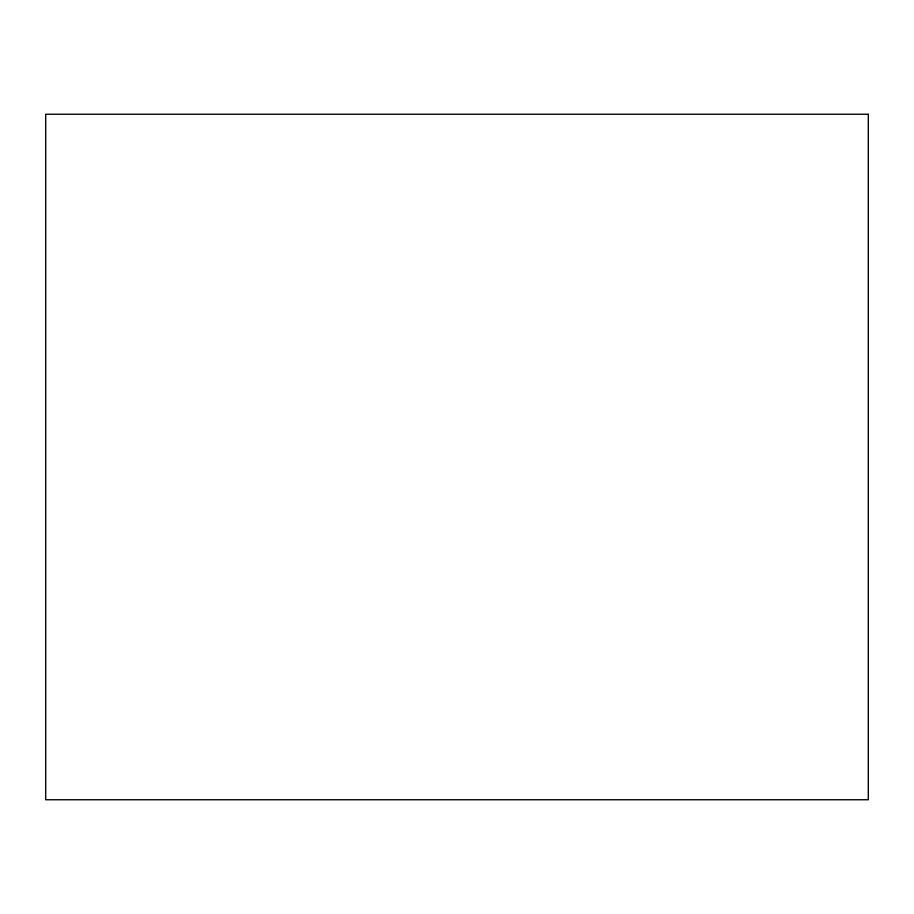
<?xml version="1.0" encoding="UTF-8"?>
<svg xmlns="http://www.w3.org/2000/svg" width="914" height="914" viewBox="0 0 914 914"><rect width="100%" height="100%" fill="white"/><g stroke="black" fill="none" stroke-linecap="round" stroke-linejoin="round"><path stroke-width="1.37" d="M868.3 114.25L45.7 114.25L45.7 799.75L868.3 799.75L868.3 114.25"/></g></svg>
